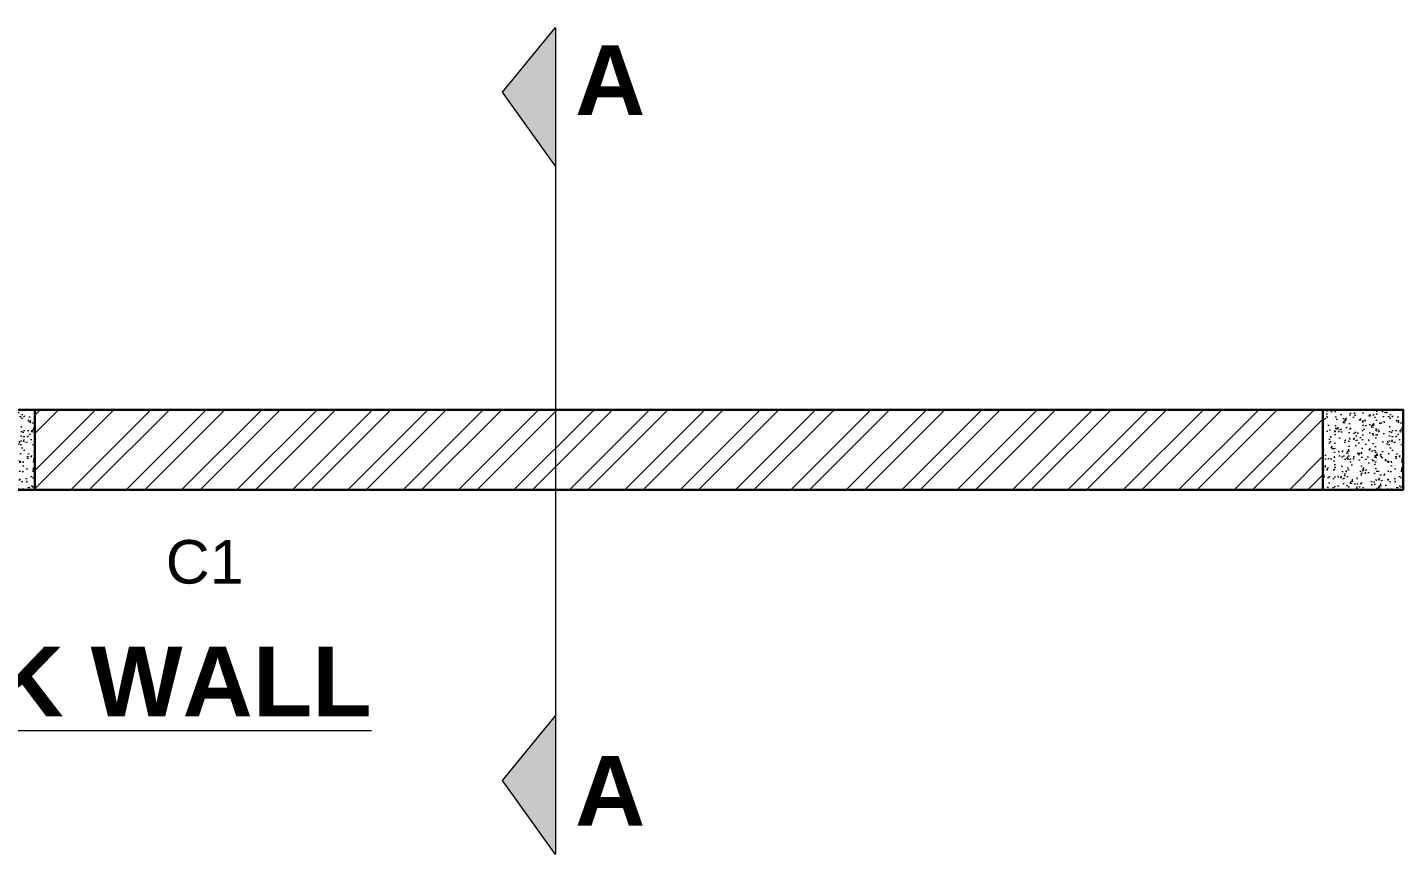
# Model space of a CAD drawing. Header units: millimetres. Extents: x 3614 to 12428, y -844 to 6844.
# Drawn here: x 5704.788 to 5708.718, y -786.46 to -784.084 of the extents above; entities that cross this region are included whole.
import ezdxf

# ---------------------------------------------------------------- set-up
doc = ezdxf.new("R2010")
doc.units = ezdxf.units.MM
doc.header["$LTSCALE"] = 40
doc.header["$MEASUREMENT"] = 0
for name, color, linetype, lineweight in [('brick Hatch', 30, 'CONTINUOUS', 13), ('Col-Hatch', 254, 'CONTINUOUS', 13), ('Dim', 220, 'CONTINUOUS', 15), ('TEXT', 7, 'CONTINUOUS', 20), ('Wall', 7, 'CONTINUOUS', 30)]:
    doc.layers.add(name, color=color, linetype=linetype, lineweight=lineweight)
doc.styles.add('dim-stylus bt', font='arial.ttf')

msp = doc.modelspace()

# ---------------------------------------------------------------- hatches: boundary and pattern name
at = {"layer": 'brick Hatch'}
h = msp.add_hatch(dxfattribs=at)
h.set_pattern_fill('ANSI32', color=256, scale=0.3, style=0)
h.set_pattern_definition([(45, (4923.77909, -119.06255), (-0.079549513, 0.079549513), []), (45, (4923.83212, -119.06255), (-0.079549513, 0.079549513), [])])
h.paths.add_polyline_path([(5708.509, -785.182), (5704.809, -785.182), (5704.809, -785.412), (5708.509, -785.412)])
at = {"layer": 'Col-Hatch'}
h = msp.add_hatch(dxfattribs=at)
h.set_pattern_fill('AR-CONC', color=256, scale=0.0003, style=0)
h.set_pattern_definition([(50, (3231.505857, 828.404734), (0.0546554007, -0.00478172566), [0.005715, -0.062865]), (355, (3231.50586, 828.404734), (-0.0105728478, 0.0573169929), [0.004572, -0.050292]), (100.451, (3231.51041, 828.404335), (0.0440827505, 0.05253500635), [0.004857, -0.053427]), (46.1842, (3231.50586, 828.419974), (0.0813237123, -0.0126126984), [0.0085725, -0.0942975]), (96.6356, (3231.512634, 828.41892), (0.0712212703, 0.0742276668), [0.0072855, -0.0801405]), (351.184, (3231.50586, 828.41997), (0.0712213818, 0.0742275354), [0.006858, -0.075438]), (21, (3231.513477, 828.416164), (0.04548446395, -0.03067965556), [0.005715, -0.062865]), (326, (3231.51348, 828.416164), (0.0185406085, 0.0552563898), [0.004572, -0.050292]), (71.4514, (3231.51727, 828.413607), (0.0640249472, 0.0245768573), [0.004857, -0.053427]), (37.5, (3231.505857, 828.404734), (0.00092658098, 0.02536651166), [0, -0.0496824, 0, -0.051054, 0, -0.0504825]), (7.5, (3231.505857, 828.404734), (0.02004589875, 0.03005417245), [0, -0.0291084, 0, -0.0485394, 0, -0.0192405]), (327.5, (3231.488865, 828.404734), (0.04067717855, -0.0017186232), [0, -0.01905, 0, -0.059436, 0, -0.078867]), (317.5, (3231.481245, 828.404734), (0.0444387544, 0.0076279473), [0, -0.024765, 0, -0.0394716, 0, -0.056007])])
h.paths.add_polyline_path([(5704.579, -785.412), (5704.809, -785.412), (5704.809, -785.182), (5704.579, -785.182)])
h = msp.add_hatch(dxfattribs=at)
h.set_pattern_fill('AR-CONC', color=256, scale=0.0003, style=0)
h.set_pattern_definition([(50, (3235.435857, 828.404734), (0.0546554007, -0.00478172566), [0.005715, -0.062865]), (355, (3235.43586, 828.404734), (-0.0105728478, 0.0573169929), [0.004572, -0.050292]), (100.451, (3235.44041, 828.404335), (0.0440827505, 0.05253500635), [0.004857, -0.053427]), (46.1842, (3235.43586, 828.419974), (0.0813237123, -0.0126126984), [0.0085725, -0.0942975]), (96.6356, (3235.442634, 828.41892), (0.0712212703, 0.0742276668), [0.0072855, -0.0801405]), (351.184, (3235.43586, 828.41997), (0.0712213818, 0.0742275354), [0.006858, -0.075438]), (21, (3235.443477, 828.416164), (0.04548446395, -0.03067965556), [0.005715, -0.062865]), (326, (3235.44348, 828.416164), (0.0185406085, 0.0552563898), [0.004572, -0.050292]), (71.4514, (3235.44727, 828.413607), (0.0640249472, 0.0245768573), [0.004857, -0.053427]), (37.5, (3235.435857, 828.404734), (0.00092658098, 0.02536651166), [0, -0.0496824, 0, -0.051054, 0, -0.0504825]), (7.5, (3235.435857, 828.404734), (0.02004589875, 0.03005417245), [0, -0.0291084, 0, -0.0485394, 0, -0.0192405]), (327.5, (3235.418865, 828.404734), (0.04067717855, -0.0017186232), [0, -0.01905, 0, -0.059436, 0, -0.078867]), (317.5, (3235.411245, 828.404734), (0.0444387544, 0.0076279473), [0, -0.024765, 0, -0.0394716, 0, -0.056007])])
h.paths.add_polyline_path([(5708.509, -785.412), (5708.739, -785.412), (5708.739, -785.182), (5708.509, -785.182)])
at = {"layer": 'Dim'}
for points in [[(5706.3047, -784.084), (5706.1528, -784.2698), (5706.3047, -784.4828)], [(5706.3047, -786.0611), (5706.1528, -786.2468), (5706.3047, -786.4599)]]:
    msp.add_hatch(color=256, dxfattribs=at).paths.add_polyline_path(points)

# ---------------------------------------------------------------- linework, layer by layer
for p, q in [((5706.1528, -784.2698), (5706.3047, -784.084)), ((5706.3047, -784.084), (5706.3047, -786.4599)), ((5706.3047, -784.4828), (5706.1528, -784.2698)), ((5706.1528, -786.2468), (5706.3047, -786.0611)), ((5706.3047, -786.4599), (5706.1528, -786.2468))]:
    msp.add_line(p, q, dxfattribs=at)
at = {"layer": 'Wall'}
for p, q in [((5704.8065, -785.182), (5708.509, -785.182)), ((5704.8065, -785.412), (5708.509, -785.412))]:
    msp.add_line(p, q, dxfattribs=at)
for points in [[(5704.579, -785.182), (5704.809, -785.182), (5704.809, -785.412), (5704.579, -785.412), (5704.579, -785.182)], [(5708.509, -785.182), (5708.739, -785.182), (5708.739, -785.412), (5708.509, -785.412), (5708.509, -785.182)]]:
    msp.add_lwpolyline(points, dxfattribs=at)

# ---------------------------------------------------------------- texts
at = {"layer": 'TEXT', "attachment_point": 5, "style": 'dim-stylus bt'}
for s, insert, char_height, width in [('{\\fArial|b1|i0|c0|p34;A}', (5706.4618, -784.236), 0.2, 8.25366), ('C1', (5705.2969, -785.6198), 0.125, 1.393883), ('{\\fArial|b1|i0|c0|p34;\\LPLAN OF BRICK WALL}', (5704.2401, -785.9645), 0.2, 8.25366), ('{\\fArial|b1|i0|c0|p34;A}', (5706.4618, -786.2767), 0.2, 8.25366)]:
    msp.add_mtext(s, dxfattribs=dict(at, insert=insert, char_height=char_height, width=width))

doc.saveas('drawing.dxf')
